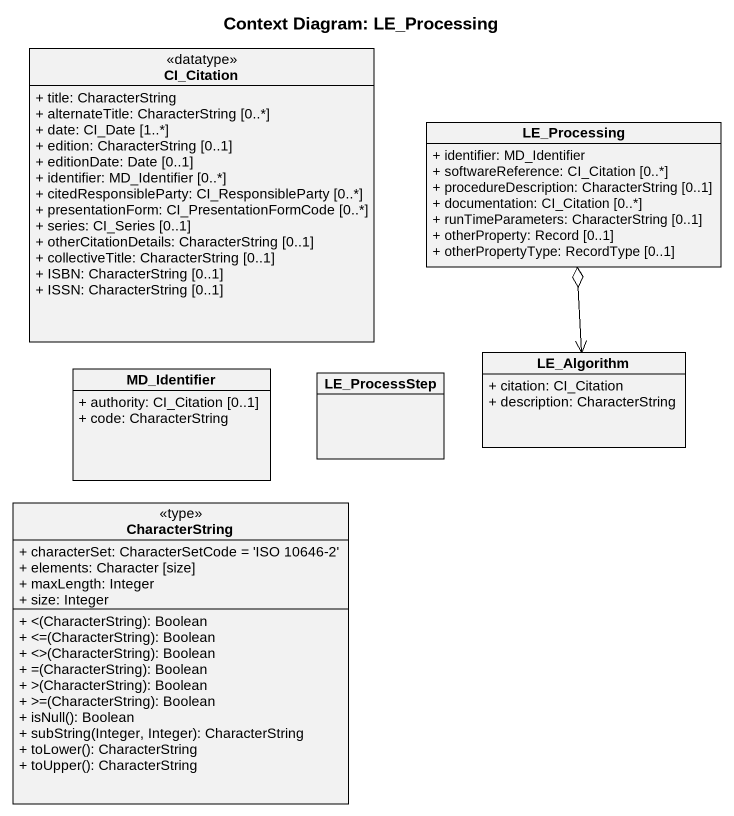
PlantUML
@startuml
title Context Diagram: LE_Processing
hide circle
hide empty members
skinparam classAttributeIconSize 0
class CI_Citation <<datatype>> {
  + title: CharacterString
  + alternateTitle: CharacterString [0..*]
  + date: CI_Date [1..*]
  + edition: CharacterString [0..1]
  + editionDate: Date [0..1]
  + identifier: MD_Identifier [0..*]
  + citedResponsibleParty: CI_ResponsibleParty [0..*]
  + presentationForm: CI_PresentationFormCode [0..*]
  + series: CI_Series [0..1]
  + otherCitationDetails: CharacterString [0..1]
  + collectiveTitle: CharacterString [0..1]
  + ISBN: CharacterString [0..1]
  + ISSN: CharacterString [0..1]
}
class LE_Processing {
  + identifier: MD_Identifier
  + softwareReference: CI_Citation [0..*]
  + procedureDescription: CharacterString [0..1]
  + documentation: CI_Citation [0..*]
  + runTimeParameters: CharacterString [0..1]
  + otherProperty: Record [0..1]
  + otherPropertyType: RecordType [0..1]
}
class MD_Identifier {
  + authority: CI_Citation [0..1]
  + code: CharacterString
}
class LE_ProcessStep
class LE_Algorithm {
  + citation: CI_Citation
  + description: CharacterString
}
class CharacterString <<type>> {
  + characterSet: CharacterSetCode = 'ISO 10646-2'
  + elements: Character [size]
  + maxLength: Integer
  + size: Integer
  + <(CharacterString): Boolean
  + <=(CharacterString): Boolean
  + <>(CharacterString): Boolean
  + =(CharacterString): Boolean
  + >(CharacterString): Boolean
  + >=(CharacterString): Boolean
  + isNull(): Boolean
  + subString(Integer, Integer): CharacterString
  + toLower(): CharacterString
  + toUpper(): CharacterString
}
LE_Algorithm <-up-o LE_Processing
@enduml
